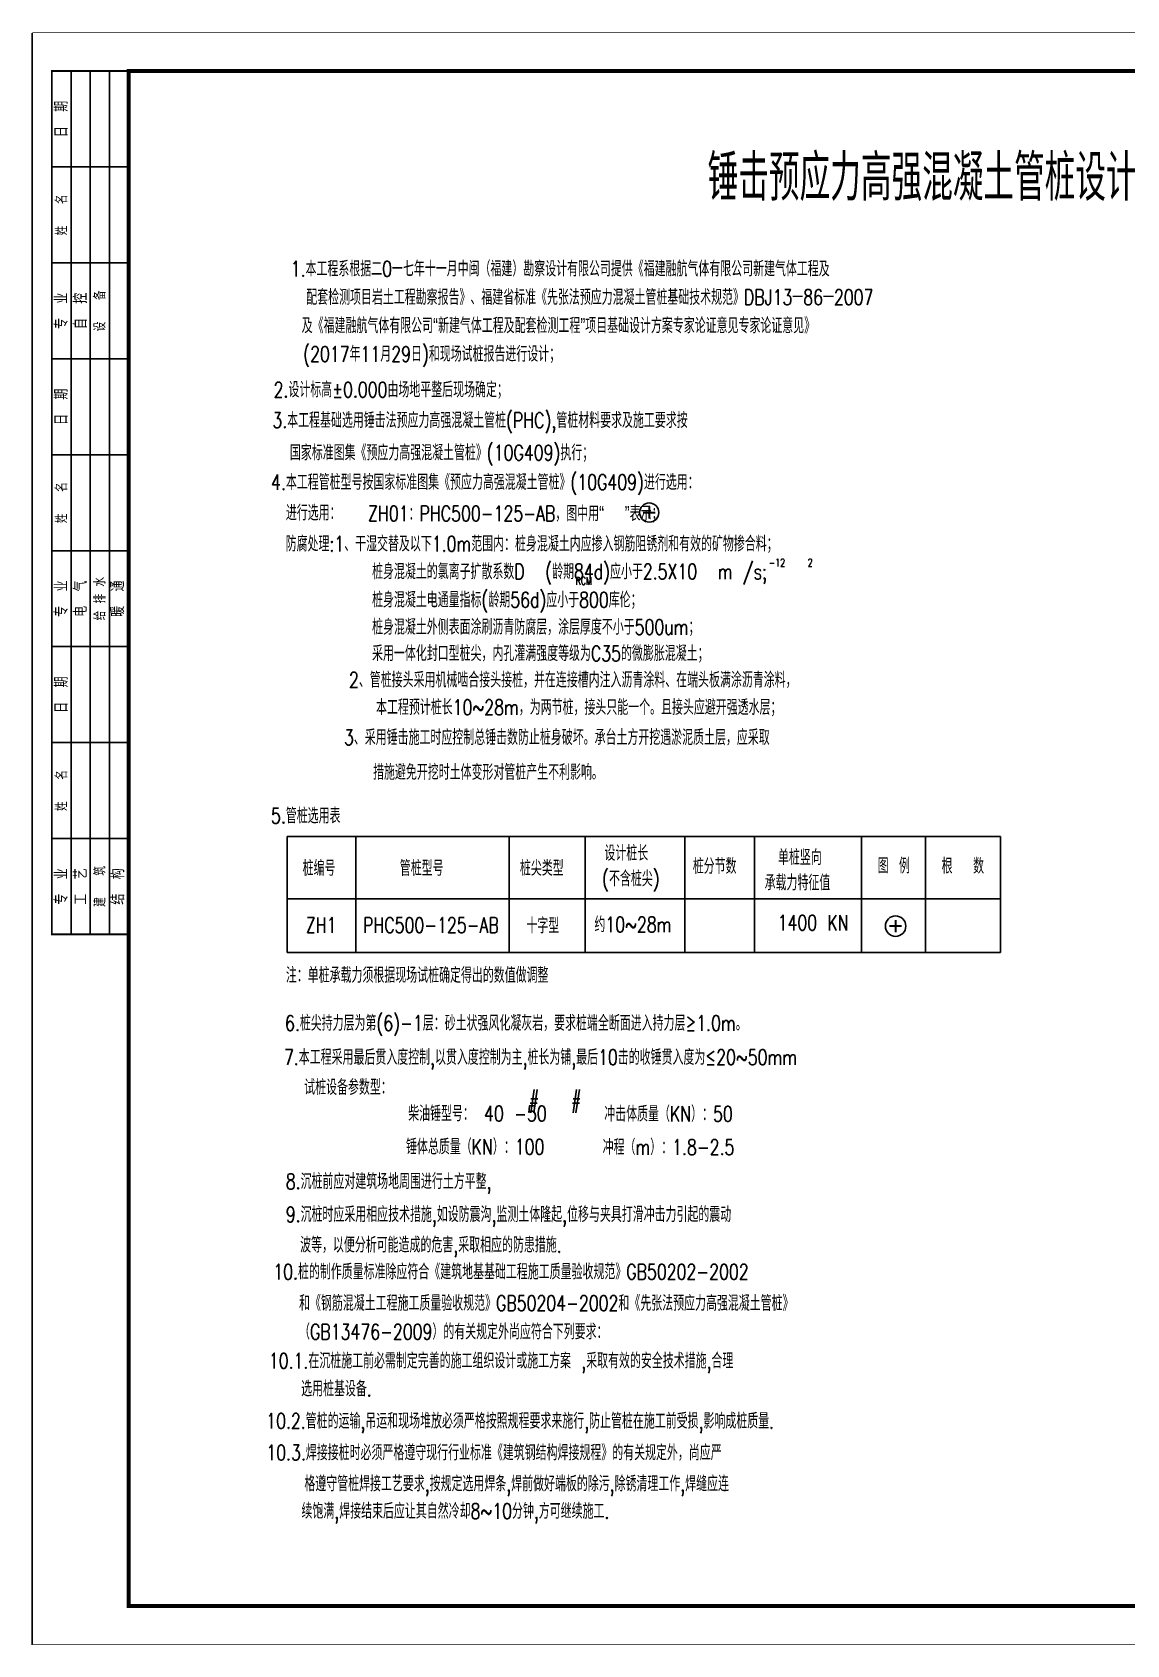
# Model space of a CAD drawing. Extents: x 287065 to 1473467, y 284802 to 344222.
# Drawn here: x 453037 to 481544, y 284812 to 326832 of the extents above; entities that cross this region are included whole.
import ezdxf

# ---------------------------------------------------------------- set-up
doc = ezdxf.new("R2010")
doc.units = 0
doc.header["$LTSCALE"] = 1000
for name, color, linetype in [('DIMENSION', 3, 'CONTINUOUS'), ('FRAME', 3, 'CONTINUOUS'), ('填充', 8, 'CONTINUOUS')]:
    doc.layers.add(name, color=color, linetype=linetype)
doc.styles.add('DXFS', font='txt.shx', dxfattribs={"width": 0.7, "bigfont": 'dxfs.shx'})

# ---------------------------------------------------------------- blocks, each defined once
blk = doc.blocks.new('A$C2F0C53E4')
at = {"layer": 'FRAME', "lineweight": 18}
blk.add_line((0, 0), (0, 42000), dxfattribs=at)
at = {"layer": 'FRAME'}
for points in [[(10, 42010, 20, 20, 0), (10, 10, 20, 20, 0), (59410, 10, 20, 20, 0), (59410, 42010, 20, 20, 0)], [(2510, 41010, 100, 100, 0), (2510, 1010, 100, 100, 0), (58410, 1010, 100, 100, 0), (58410, 41010, 100, 100, 0)]]:
    blk.add_lwpolyline(points, format="xyseb", close=True, dxfattribs=at)
blk.add_lwpolyline([(2510, 41010, 50, 50, 0), (510, 41010, 50, 50, 0), (510, 18510, 50, 50, 0), (2510, 18510, 50, 50, 0)], format="xyseb", dxfattribs=at)
for points in [[(1010, 18510), (1010, 41010)], [(1510, 18510), (1510, 41010)], [(2010, 18510), (2010, 41010)], [(2510, 38510), (510, 38510)], [(2510, 36010), (510, 36010)], [(2510, 33510), (510, 33510)], [(2510, 31010), (510, 31010)], [(2510, 28510), (510, 28510)], [(2510, 26010), (510, 26010)], [(2510, 23510), (510, 23510)], [(2510, 21010), (510, 21010)]]:
    blk.add_lwpolyline(points, dxfattribs=at)
at = {"layer": 'FRAME', "char_height": 300, "attachment_point": 5, "rotation": 90, "style": 'DXFS'}
for s, insert, width in [('{\\f宋体|b0|i0|c134|p2;日\\Ftxt.shx,dxfs.shx|c134;  \\f宋体|b0|i0|c134|p2;期\\P}', (760, 39760), 1132.5), ('姓   名', (760, 37260), 1185), ('{\\f宋体|b0|i0|c134|p2;专\\Ftxt.shx,dxfs.shx|c134;  \\f宋体|b0|i0|c134|p2;业\\P}', (760, 34760), 1203.38), ('{\\f宋体|b0|i0|c134|p2;自\\Ftxt.shx,dxfs.shx|c134;  \\f宋体|b0|i0|c134|p2;控\\P}', (1260, 34760), 1148.25), ('设   备', (1760, 34760), 1227), ('{\\f宋体|b0|i0|c134|p2;日\\Ftxt.shx,dxfs.shx|c134;  \\f宋体|b0|i0|c134|p2;期\\P}', (760, 32260), 1132.5), ('姓   名', (760, 29760), 1185), ('给 排 水', (1760, 27260), 1352.62), ('{\\f宋体|b0|i0|c134|p2;专\\Ftxt.shx,dxfs.shx|c134;  \\f宋体|b0|i0|c134|p2;业\\P}', (760, 27260), 1203.38), ('{\\f宋体|b0|i0|c134|p2;电\\Ftxt.shx,dxfs.shx|c134;  \\f宋体|b0|i0|c134|p2;气\\P}', (1260, 27260), 1182.38), ('{\\f宋体|b0|i0|c134|p2;暖\\Ftxt.shx,dxfs.shx|c134;  \\f宋体|b0|i0|c134|p2;通\\P}', (2230, 27260), 1200.75), ('{\\f宋体|b0|i0|c134|p2;日\\Ftxt.shx,dxfs.shx|c134;  \\f宋体|b0|i0|c134|p2;期\\P}', (760, 24760), 1132.5), ('姓   名', (760, 22260), 1185), ('{\\f宋体|b0|i0|c134|p2;专\\Ftxt.shx,dxfs.shx|c134;  \\f宋体|b0|i0|c134|p2;业\\P}', (760, 19760), 1203.38), ('{\\f宋体|b0|i0|c134|p2;工\\Ftxt.shx,dxfs.shx|c134;  \\f宋体|b0|i0|c134|p2;艺\\P}', (1260, 19760), 1177.12), ('建   筑', (1760, 19760), 1206), ('{\\f宋体|b0|i0|c134|p2;结\\Ftxt.shx,dxfs.shx|c134;  \\f宋体|b0|i0|c134|p2;构\\P}', (2230, 19760), 1192.88)]:
    blk.add_mtext(s, dxfattribs=dict(at, insert=insert, width=width))

msp = doc.modelspace()

# ---------------------------------------------------------------- linework, layer by layer
at = {"layer": 'DIMENSION', "color": 1, "linetype": 'Continuous'}
for p, q in [((459675.018, 305871.389), (478253.86, 305871.389)), ((459675.018, 305871.389), (459675.018, 302852.167)), ((461465.477, 305871.389), (461465.477, 302852.167)), ((465455.741, 305871.389), (465455.741, 302852.167)), ((467440.666, 305871.389), (467440.666, 302852.167)), ((470032.666, 305871.389), (470032.666, 302852.167)), ((471847.004, 305871.389), (471847.004, 302852.167)), ((474638.484, 305871.389), (474638.484, 302852.167)), ((476302.394, 305871.389), (476302.394, 302852.167)), ((478253.86, 305871.389), (478253.86, 302852.167)), ((459675.018, 304245.654), (478253.86, 304245.654)), ((459675.018, 302852.167), (478253.86, 302852.167))]:
    msp.add_line(p, q, dxfattribs=at)
at = {"layer": 'DIMENSION', "color": 1, "linetype": 'Continuous', "const_width": 53.333}
for points in [[(468946.579, 314315.167), (469266.579, 314315.167)], [(469106.579, 314475.167), (469106.579, 314155.167)], [(475362.821, 303538.365), (475682.821, 303538.365)], [(475522.821, 303698.365), (475522.821, 303378.365)]]:
    msp.add_lwpolyline(points, dxfattribs=at)
at = {"layer": 'DIMENSION', "color": 1, "linetype": 'Continuous'}
for centre, radius in [((469106.579, 314315.167), 250), ((475522.821, 303538.365), 266.667)]:
    msp.add_circle(centre, radius, dxfattribs=at)

# ---------------------------------------------------------------- block references
at = {"layer": '填充'}
msp.add_blockref('A$C2F0C53E4', (453036.971, 284811.708), dxfattribs=at)

# ---------------------------------------------------------------- texts
at = {"layer": 'DIMENSION', "style": 'DXFS', "width": 0.7}
msp.add_text('锤击预应力高强混凝土管桩设计说明', height=1200, dxfattribs=at).set_placement((470628.523, 322441.657))
at = {"layer": 'DIMENSION', "color": 6, "linetype": 'Continuous', "style": 'DXFS', "width": 0.75}
for s, p in [('1.本工程系根据二0一七年十一月中闽（福建）勘察设计有限公司提供《福建融航气体有限公司新建气体工程及', (459768.566, 320467.308)), ('配套检测项目岩土工程勘察报告》、福建省标准《先张法预应力混凝土管桩基础技术规范》DBJ13一86一2007', (460173.337, 319726.412)), ('及《福建融航气体有限公司“新建气体工程及配套检测工程”项目基础设计方案专家论证意见专家论证意见》', (460054.837, 318986.912)), ('(2017年11月29日)和现场试桩报告进行设计；', (460093.837, 318246.912))]:
    msp.add_text(s, height=400, dxfattribs=at).set_placement(p)
at = {"layer": 'DIMENSION', "linetype": 'Continuous', "style": 'DXFS', "width": 0.75}
for s, p in [('2.设计标高%%p0.000由场地平整后现场确定；  ', (459322.916, 317316.787)), ('3.本工程基础选用锤击法预应力高强混凝土管桩(PHC),管桩材料要求及施工要求按', (459291.026, 316518.991)), ('国家标准图集《预应力高强混凝土管桩》(10G409)执行；', (459747.033, 315675.2)), ('4.本工程管桩型号按国家标准图集《预应力高强混凝土管桩》(10G409)进行选用：', (459257.763, 314907.332)), ('5.管桩选用表', (459255.454, 306214.113)), ('7.本工程采用最后贯入度控制,以贯入度控制为主,桩长为铺,最后10击的收锤贯入度为≤20~50mm', (459592.326, 299921.537)), ('试桩设备参数型：', (460120.097, 299138.925)), ('#', (465970.232, 298807.975)), ('#', (467069.865, 298807.679)), ('柴油锤型号： 40 -50', (462828.163, 298453.065)), ('冲击体质量（KN）：50', (467935.298, 298444.015)), ('锤体总质量（KN）：100', (462772.016, 297588.462)), ('冲程（m）：1.8-2.5', (467893.276, 297578.944)), ('8.沉桩前应对建筑场地周围进行土方平整,', (459639.786, 296685.5)), ('9.沉桩时应采用相应技术措施,如设防震沟,监测土体隆起,位移与夹具打滑冲击力引起的震动', (459639.786, 295825.964)), ('波等，以便分析可能造成的危害,采取相应的防患措施.', (460013.214, 295032.099)), ('10.桩的制作质量标准除应符合《建筑地基基础工程施工质量验收规范》GB50202-2002', (459315.227, 294331.637)), ('和《钢筋混凝土工程施工质量验收规范》GB50204-2002和《先张法预应力高强混凝土管桩》', (459985.593, 293512.649)), ('（GB13476-2009）的有关规定外尚应符合下列要求：', (459985.593, 292768.475)), ('10.1.在沉桩施工前必需制定完善的施工组织设计或施工方案 ,采取有效的安全技术措施,合理', (459199.854, 292011.397)), ('选用桩基设备.', (460041.265, 291282.508)), ('10.2.管桩的运输,吊运和现场堆放必须严格按照规程要求来施行,防止管桩在施工前受损,影响成桩质量.', (459130.976, 290443.067)), ('10.3.焊接接桩时必须严格遵守现行行业标准《建筑钢结构焊接规程》的有关规定外，尚应严', (459134.262, 289618.175)), ('格遵守管桩焊接工艺要求,按规定选用焊条,焊前做好端板的除污,除锈清理工作,焊缝应连', (460124.182, 288807.824)), ('续饱满,焊接结束后应让其自然冷却8~10分钟,方可继续施工.', (460048.582, 288094.437))]:
    msp.add_text(s, height=400, dxfattribs=at).set_placement(p)
at = {"layer": 'DIMENSION', "color": 1, "linetype": 'Continuous', "style": 'DXFS', "width": 0.75}
for s, height, p in [('进行选用：', 400, (459641.835, 314108.987)), ('ZH01：PHC500-125-AB，图中用“  ”表示；', 400, (461785.435, 314090.492)), ('防腐处理:1、干湿交替及以下1.0m范围内：桩身混凝土内应掺入钢筋阻锈剂和有效的矿物掺合料；', 400, (459636.582, 313300.535)), ('桩身混凝土的氯离子扩散系数D  (龄期84d)应小于2.5X10  m /s;', 400, (461887.651, 312577.575)), ('-12', 200, (472220.614, 312913.846)), ('2', 200, (473234.396, 312913.846)), ('RCM', 200, (467189.811, 312433.821)), ('桩身混凝土电通量指标(龄期56d)应小于800库伦；', 400, (461887.651, 311841.391)), ('桩身混凝土外侧表面涂刷沥青防腐层，涂层厚度不小于500um；', 400, (461887.651, 311132.072)), ('采用一体化封口型桩尖，内孔灌满强度等级为C35的微膨胀混凝土；', 400, (461887.651, 310444.893)), ('2、管桩接头采用机械啮合接头接桩，并在连接槽内注入沥青涂料、在端头板满涂沥青涂料，', 400, (461286.508, 309755.282)), ('3、采用锤击施工时应控制总锤击数防止桩身破坏。承台土方开挖遇淤泥质土层，应采取', 400, (461156.508, 308256.869)), ('措施避免开挖时土体变形对管桩产生不利影响。', 400, (461913.651, 307349.144)), ('设计桩长', 400, (467939.619, 305240.529)), ('单桩竖向', 400, (472459.642, 305131.048)), ('桩编号', 400, (460079.201, 304847.752)), ('管桩型号', 400, (462609.268, 304847.752)), ('桩尖类型', 400, (465738.193, 304849.277)), ('桩分节数', 400, (470240.801, 304898.558)), ('图 例', 400, (475059.142, 304910.435)), ('根  数', 400, (476721.871, 304903.014)), ('(不含桩尖)', 400, (467879.014, 304576.188)), ('承载力特征值', 400, (472111.833, 304469.208)), ('约10~28m', 400, (467678.37, 303378.916)), ('1400 KN', 400, (472451.256, 303428.105)), ('ZH1', 400, (460163.358, 303364.913)), ('PHC500-125-AB', 400, (461652.863, 303364.913)), ('十字型', 400, (465908.967, 303349.692)), ('注：单桩承载力须根据现场试桩确定得出的数值做调整', 400, (459642.398, 302059.291)), ('6.桩尖持力层为第(6)-1层：砂土状强风化凝灰岩，要求桩端全断面进入持力层≥1.0m。', 400, (459619.847, 300810.334))]:
    msp.add_text(s, height=height, dxfattribs=at).set_placement(p)
at = {"layer": 'DIMENSION', "color": 6, "linetype": 'Continuous', "ltscale": 1000, "style": 'DXFS', "width": 0.75}
msp.add_text('本工程预计桩长10~28m，为两节桩，接头只能一个。且接头应避开强透水层；', height=400, dxfattribs=at).set_placement((461991.651, 309041.087))

doc.saveas('drawing.dxf')
